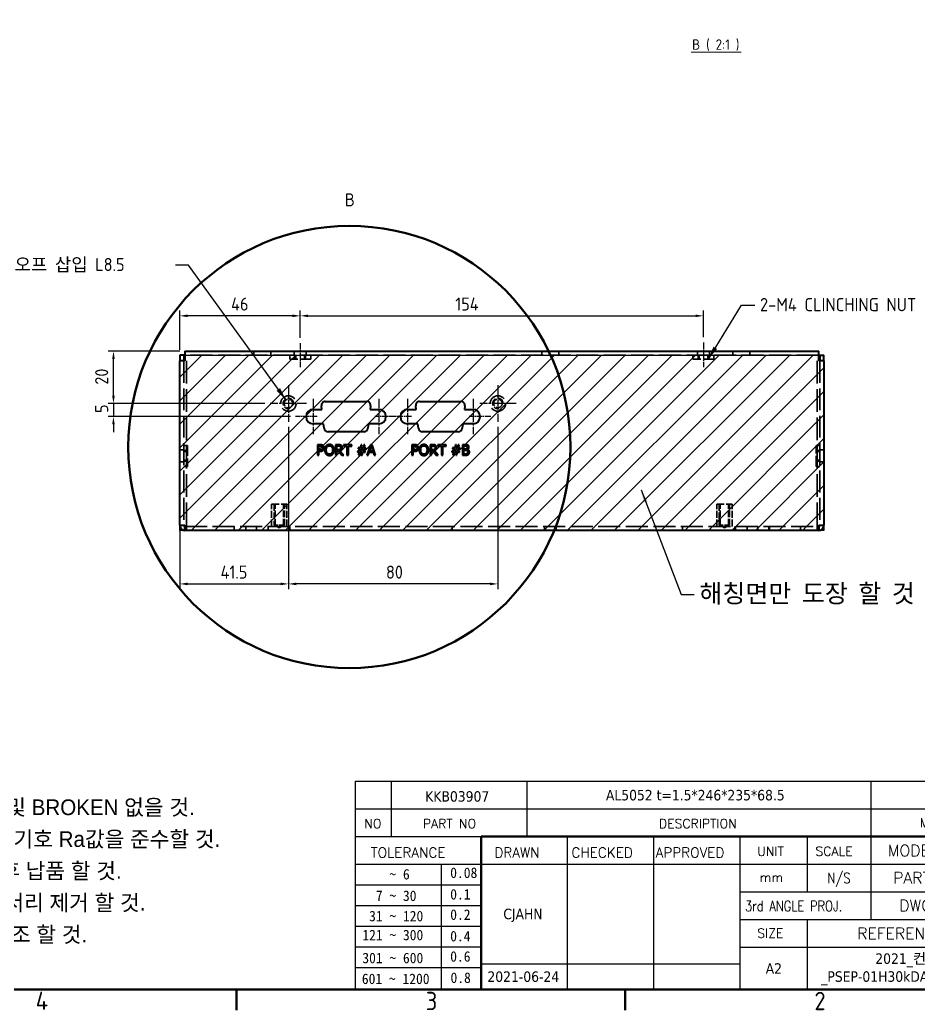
# Model space of a CAD drawing. Header units: millimetres. Extents: x 0 to 1188, y 0 to 840.
# Drawn here: x 659.8 to 1003.2, y 12.1 to 390.4 of the extents above; entities that cross this region are included whole.
import ezdxf
from ezdxf.enums import TextEntityAlignment as Align

# ---------------------------------------------------------------- set-up
doc = ezdxf.new("R2010")
doc.units = ezdxf.units.MM
doc.header["$LTSCALE"] = 2
doc.linetypes.add('CHAIN', pattern=[0.3543, 0.2362, -0.0295, 0.0591, -0.0295])
doc.linetypes.add('DASHED', pattern=[0.2067, 0.1654, -0.0413])
doc.layers.get('0').update_dxf_attribs({"color": 3, "lineweight": 25})
for name, color, linetype, lineweight in [('가려진 것(ISO)', 2, 'DASHED', 35), ('가시적인 것(ISO)', 3, 'Continuous', 40), ('가시적인 좁은 것(ISO)', 3, 'Continuous', 35), ('경계(ISO)', 7, 'Continuous', 50), ('기호(ISO)', 5, 'Continuous', 25), ('상세 경계(JIS)', 3, 'Continuous', 50), ('스케치 형상(ISO)', 3, 'Continuous', 25), ('제목(ISO)', 5, 'Continuous', 50), ('중심 표식(ISO)', 1, 'Continuous', 25), ('중심선(ISO)', 1, 'Continuous', 25), ('치수(ISO)', 2, 'Continuous', 25), ('해치(ISO)', 7, 'Continuous', 18)]:
    doc.layers.add(name, color=color, linetype=linetype, lineweight=lineweight)
doc.styles.add('HAN_291', font='')
doc.styles.add('ISO Proportiona M2B', font='isocp.shx')
doc.styles.add('ISO Proportional', font='arial.ttf')
doc.styles.add('RC_284', font='ROMANC.shx')
doc.styles.add('RC_287', font='ROMANC.shx')
doc.styles.add('RC_292', font='ROMANC.shx')
doc.styles.add('문자 텍스트_PSTEK_POSCO', font='isocp.shx')
doc.styles.add('치수 텍스트_PSTEK_POSCO', font='isocp.shx')
doc.styles.add('텍스트 스타일198', font='tahoma.ttf')
doc.styles.add('텍스트 스타일333', font='ROMANC.shx', dxfattribs={"width": 0.8})
doc.styles.add('텍스트 스타일538', font='isocp.shx')
doc.styles.get('HAN_291').set_extended_font_data('GulimChe')
doc.dimstyles.new('치수_PSTEK_POSCO', dxfattribs={"dimscale": 2, "dimtxt": 2.5, "dimasz": 1.5, "dimexe": 1, "dimexo": 1, "dimgap": 1, "dimtad": 1, "dimrnd": 1e-08, "dimdsep": 46, "dimtxsty": '치수 텍스트_PSTEK_POSCO', "dimcen": 0.09, "dimdle": 10, "dimclrd": 7, "dimclre": 7, "dimclrt": 2, "dimadec": 1, "dimazin": 2, "dimtfac": 1, "dimtmove": 0, "dimatfit": 3, "dimfxl": 0, "dimtolj": 1, "dimlwd": -1, "dimlwe": -1, "dimarcsym": 0})
doc.dimstyles.new('치수_PSTEK_POSCO$7', dxfattribs={"dimscale": 2, "dimtxt": 2.5, "dimasz": 2.5, "dimexe": 1, "dimexo": 1, "dimgap": 1, "dimtad": 1, "dimrnd": 1e-08, "dimdsep": 46, "dimtxsty": '치수 텍스트_PSTEK_POSCO', "dimcen": 0.09, "dimdle": 10, "dimclrd": 7, "dimclre": 7, "dimclrt": 2, "dimadec": 1, "dimazin": 2, "dimtfac": 1, "dimtmove": 0, "dimatfit": 3, "dimfxl": 0, "dimtolj": 1, "dimlwd": -1, "dimlwe": -1, "dimarcsym": 0})

# ---------------------------------------------------------------- blocks, each defined once
blk = doc.blocks.new('경계 Default Border')
at = {"layer": '경계(ISO)'}
for p, q in [((371.25, 10), (371.25, 6.1)), ((445.5, 10), (445.5, 6.1))]:
    blk.add_line(p, q, dxfattribs=at)
at = {"layer": '경계(ISO)', "flags": 128}
blk.add_lwpolyline([(10, 10), (10, 410), (584, 410), (584, 10), (10, 10)], dxfattribs=at)
at = {"layer": '경계(ISO)', "color": 2, "char_height": 3.5, "attachment_point": 7, "style": '문자 텍스트_PSTEK_POSCO'}
for s, insert in [('4', (332.93, 6.1)), ('3', (407.4, 6.07)), ('2', (481.61, 6.07))]:
    blk.add_mtext(s, dxfattribs=dict(at, insert=insert))
blk = doc.blocks.new('제목 블록 PSTEK')
at = {"color": 180}
for p, q in [((182.48, 11.79), (182.48, 51.57)), ((182.48, 51.57), (372.48, 51.57)), ((189.27, 51.57), (189.27, 41.01)), ((215.22, 41.01), (215.22, 51.57)), ((280.88, 51.57), (280.88, 41.01)), ((182.48, 46.29), (372.48, 46.29)), ((182.48, 41.01), (206.45, 41.01)), ((222.94, 11.79), (222.94, 41.01)), ((239.43, 11.79), (239.43, 41.01)), ((255.92, 11.79), (255.92, 41.01)), ((268.69, 41.01), (268.69, 30.45)), ((280.88, 41.01), (280.88, 25.17)), ((182.48, 35.73), (206.45, 35.73)), ((198.86, 12.03), (198.86, 35.73)), ((206.45, 35.73), (372.48, 35.73)), ((182.48, 31.78), (206.45, 31.78)), ((255.92, 30.45), (372.48, 30.45)), ((182.48, 27.83), (206.45, 27.83)), ((255.92, 25.17), (372.48, 25.17)), ((268.69, 25.17), (268.69, 11.79)), ((182.48, 23.88), (206.45, 23.88)), ((182.48, 19.93), (206.45, 19.93)), ((255.92, 19.89), (310.09, 19.89)), ((182.48, 15.98), (206.45, 15.98)), ((206.45, 16.74), (255.92, 16.74)), ((182.48, 11.79), (372.48, 11.79))]:
    blk.add_line(p, q, dxfattribs=at)
at = {"color": 7, "lineweight": 50}
for p, q in [((206.45, 11.79), (206.45, 41.01)), ((206.45, 41.01), (372.48, 41.01))]:
    blk.add_line(p, q, dxfattribs=at)
at = {"layer": '제목(ISO)', "lineweight": 18}
blk.add_line((182.48, 35.73), (182.48, 11.79), dxfattribs=at)
at = {"color": 2}
for s, height, style, p in [('NO', 1.742, 'RC_284', (184.14, 42.62)), ('PART NO', 1.742, 'RC_284', (195.34, 42.62)), ('DESCRIPTION', 1.7424, 'RC_284', (240.4, 42.62)), (' TOLERANCE', 1.9, 'RC_287', (184.09, 37.01)), ('DRAWN', 1.9, 'RC_287', (208.98, 37.01)), ('CHECKED', 1.9, 'RC_287', (223.69, 37.01)), ('APPROVED', 1.9, 'RC_287', (239.78, 37.01)), ('UNIT', 1.742, 'RC_284', (259.17, 37.34)), ('SCALE', 1.742, 'RC_284', (270.29, 37.34)), ('MODEL NAME', 2.178, 'RC_292', (284.1, 37.25)), ('    ~ 6', 2, 'HAN_291', (183.77, 32.82)), ('0.08', 2, 'HAN_291', (200.55, 33.1)), ('PART NAME', 2.178, 'RC_292', (285.14, 32.03)), ('mm', 1.742, 'RC_284', (259.65, 32.35)), ('  7 ~ 30', 2, 'HAN_291', (183.77, 28.71)), ('0.1', 2, 'HAN_291', (200.55, 28.99)), (' DWG NO.', 2.178, 'RC_292', (284.81, 26.75)), (' 31 ~ 120', 2, 'HAN_291', (183.77, 24.83)), ('0.2', 2, 'HAN_291', (200.55, 25.11)), ('121 ~ 300', 2, 'HAN_291', (183.77, 21.21)), ('0.4', 2, 'HAN_291', (200.55, 21)), ('SIZE', 1.742, 'RC_284', (259.17, 21.69)), ('REFERENCE', 2.178, 'RC_292', (278.27, 21.43)), ('0.6', 2, 'HAN_291', (200.55, 17.12)), ('301 ~ 600', 2, 'HAN_291', (183.77, 16.83)), ('601 ~ 1200', 2, 'HAN_291', (183.68, 12.85)), ('0.8', 2, 'HAN_291', (200.61, 13.06))]:
    blk.add_text(s, height=height, dxfattribs=dict(at, style=style)).set_placement(p)
at = {"color": 2, "style": 'RC_284'}
blk.add_text('MATERIAL', height=1.742, dxfattribs=at).set_placement((295.48, 43.65), align=Align.MIDDLE_CENTER)
at = {"color": 7, "style": '텍스트 스타일333', "width": 0.8}
blk.add_text('N/S', height=2, dxfattribs=at).set_placement((274.78, 33.09), align=Align.MIDDLE_CENTER)
at = {"color": 2, "style": '텍스트 스타일333', "width": 0.8}
blk.add_text('3rd ANGLE PROJ.', height=2, dxfattribs=at).set_placement((256.84, 26.76))
at = {"layer": '제목(ISO)', "color": 7, "style": '텍스트 스타일198'}
for tag, p in [('4._COLOR_001', (314.39, 49.66)), ('부품_번호_001', (195.78, 47.68)), ('설명_001', (230.28, 47.92)), ('재질_001', (290.6, 47.93)), ("3._Q'TY_001", (312.71, 47.92)), ('질량\\P3;_001', (350.3, 48.16)), ('4._COLOR_002', (318.41, 46.24)), ('1._MODEL_NAME_001', (326.23, 37.52)), ('제목_001', (335.91, 32.12)), ('부품_번호_001', (334.44, 26.81)), ('설계자_001', (210.68, 25.23)), ('프로젝트_001', (281.71, 16.71)), ('시트_크기_001', (260.79, 14.82)), ('작성_날짜_001', (207.65, 13.27)), ('프로젝트_002', (271.39, 13.28))]:
    blk.add_attdef(tag, p, '', height=2, dxfattribs=at)
for tag, p in [('점검자', (231.18, 26.23)), ('엔지니어링_승인자', (247.67, 26.23)), ('점검_날짜', (231.18, 14.27)), ('엔지니어링_승인_날짜', (247.67, 14.27))]:
    blk.add_attdef(tag, text='', height=2, dxfattribs=at).set_placement(p, align=Align.MIDDLE_CENTER)
blk = doc.blocks.new('*D42')
at = {"layer": 'Defpoints', "color": 0, "transparency": 16777216}
for p in [(720.86, 277.31), (766.86, 266.87), (720.86, 262.32)]:
    blk.add_point(p, dxfattribs=at)
at = {"layer": '치수(ISO)', "color": 7, "transparency": 16777216}
for p, q in [((720.86, 264.32), (720.86, 279.31)), ((763.86, 277.31), (723.86, 277.31)), ((766.86, 268.87), (766.86, 279.31))]:
    blk.add_line(p, q, dxfattribs=at)
for points in [[(723.86, 277.81), (723.86, 276.81), (720.86, 277.31)], [(763.86, 277.81), (763.86, 276.81), (766.86, 277.31)]]:
    blk.add_solid(points, dxfattribs=at)
at = {"layer": '치수(ISO)', "color": 2, "transparency": 16777216, "insert": (740.48, 281.81), "char_height": 5, "attachment_point": 4, "style": '치수 텍스트_PSTEK_POSCO'}
blk.add_mtext('\\A1;46', dxfattribs=at)
blk = doc.blocks.new('*D43')
at = {"layer": 'Defpoints', "color": 0, "transparency": 16777216}
for p in [(920.86, 277.31), (766.86, 266.87), (920.86, 267.13)]:
    blk.add_point(p, dxfattribs=at)
at = {"layer": '치수(ISO)', "color": 7, "transparency": 16777216}
for p, q in [((766.86, 268.87), (766.86, 279.31)), ((769.86, 277.31), (917.86, 277.31)), ((920.86, 269.13), (920.86, 279.31))]:
    blk.add_line(p, q, dxfattribs=at)
for points in [[(769.86, 277.81), (769.86, 276.81), (766.86, 277.31)], [(917.86, 277.81), (917.86, 276.81), (920.86, 277.31)]]:
    blk.add_solid(points, dxfattribs=at)
at = {"layer": '치수(ISO)', "color": 2, "transparency": 16777216, "insert": (826.11, 281.81), "char_height": 5, "attachment_point": 4, "style": '치수 텍스트_PSTEK_POSCO'}
blk.add_mtext('\\A1;154', dxfattribs=at)
blk = doc.blocks.new('주석-판금')
at = {"layer": '기호(ISO)', "color": 2, "insert": (-40.78, 16.76), "char_height": 3, "width": 116.6778, "attachment_point": 1, "line_spacing_factor": 1.214608, "style": 'ISO Proportional'}
blk.add_mtext('\\f굴림|b0|i0;\\H3.0000;1.  일반  모따기 C0.3\\P2.  가공후 CHIPING 및 BROKEN 없을 것.\\P3.  표면조도는 다듬질기호 Ra값을 준수할 것.\\P4.  CLEANING 처리후 납품 할 것.\\P5.  유해한 BURR, 모서리 제거 할 것.\\P6.  후처리:  표제란 참조 할 것.', dxfattribs=at)
blk = doc.blocks.new('*D48')
at = {"layer": 'Defpoints', "color": 0, "transparency": 16777216}
for p in [(762.36, 236.87), (842.36, 236.87), (762.36, 174.93)]:
    blk.add_point(p, dxfattribs=at)
at = {"layer": '치수(ISO)', "color": 7, "transparency": 16777216}
for p, q in [((762.36, 234.87), (762.36, 172.93)), ((842.36, 234.87), (842.36, 172.93)), ((839.36, 174.93), (765.36, 174.93))]:
    blk.add_line(p, q, dxfattribs=at)
for points in [[(765.36, 175.43), (765.36, 174.43), (762.36, 174.93)], [(839.36, 175.43), (839.36, 174.43), (842.36, 174.93)]]:
    blk.add_solid(points, dxfattribs=at)
at = {"layer": '치수(ISO)', "color": 2, "transparency": 16777216, "insert": (799.61, 179.43), "char_height": 5, "attachment_point": 4, "style": '치수 텍스트_PSTEK_POSCO'}
blk.add_mtext('\\A1;80', dxfattribs=at)
blk = doc.blocks.new('*D49')
at = {"layer": 'Defpoints', "color": 0, "transparency": 16777216}
for p in [(762.36, 236.87), (720.86, 197.32), (762.36, 174.93)]:
    blk.add_point(p, dxfattribs=at)
at = {"layer": '치수(ISO)', "color": 7, "transparency": 16777216}
for p, q in [((762.36, 234.87), (762.36, 172.93)), ((720.86, 195.32), (720.86, 172.93)), ((723.86, 174.93), (759.36, 174.93))]:
    blk.add_line(p, q, dxfattribs=at)
for points in [[(723.86, 175.43), (723.86, 174.43), (720.86, 174.93)], [(759.36, 175.43), (759.36, 174.43), (762.36, 174.93)]]:
    blk.add_solid(points, dxfattribs=at)
at = {"layer": '치수(ISO)', "color": 2, "transparency": 16777216, "insert": (736.46, 179.43), "char_height": 5, "attachment_point": 4, "style": '치수 텍스트_PSTEK_POSCO'}
blk.add_mtext('\\A1;41.5', dxfattribs=at)
blk = doc.blocks.new('*D50')
at = {"layer": 'Defpoints', "color": 0, "transparency": 16777216}
for p in [(695.54, 263.82), (722.86, 263.82), (755.41, 243.82)]:
    blk.add_point(p, dxfattribs=at)
at = {"layer": '치수(ISO)', "color": 7, "transparency": 16777216}
for p, q in [((720.86, 263.82), (693.54, 263.82)), ((695.54, 246.82), (695.54, 260.82)), ((753.41, 243.82), (693.54, 243.82))]:
    blk.add_line(p, q, dxfattribs=at)
for points in [[(695.04, 260.82), (696.04, 260.82), (695.54, 263.82)], [(695.04, 246.82), (696.04, 246.82), (695.54, 243.82)]]:
    blk.add_solid(points, dxfattribs=at)
at = {"layer": '치수(ISO)', "color": 2, "transparency": 16777216, "insert": (691.04, 251.01), "char_height": 5, "attachment_point": 4, "rotation": 90, "style": '치수 텍스트_PSTEK_POSCO'}
blk.add_mtext('\\A1;20', dxfattribs=at)
blk = doc.blocks.new('2dDetail1')
at = {"layer": '상세 경계(JIS)'}
blk.add_circle((392.81, 113.61), 42.22, dxfattribs=at)
at = {"layer": '상세 경계(JIS)', "insert": (391.96, 159.56), "char_height": 2.5, "attachment_point": 7, "style": 'ISO Proportiona M2B'}
blk.add_mtext('B', dxfattribs=at)
blk = doc.blocks.new('*D81')
at = {"layer": 'Defpoints', "color": 0, "transparency": 16777216}
for p in [(755.41, 243.82), (695.54, 238.82), (765.11, 238.82)]:
    blk.add_point(p, dxfattribs=at)
at = {"layer": '치수(ISO)', "color": 7, "transparency": 16777216}
for p, q in [((695.54, 246.82), (695.54, 249.82)), ((753.41, 243.82), (693.54, 243.82)), ((695.54, 243.82), (695.54, 238.82)), ((763.11, 238.82), (693.54, 238.82)), ((695.54, 235.82), (695.54, 232.82))]:
    blk.add_line(p, q, dxfattribs=at)
for points in [[(695.04, 246.82), (696.04, 246.82), (695.54, 243.82)], [(695.04, 235.82), (696.04, 235.82), (695.54, 238.82)]]:
    blk.add_solid(points, dxfattribs=at)
at = {"layer": '치수(ISO)', "color": 2, "transparency": 16777216, "insert": (691.04, 240.22), "char_height": 5, "attachment_point": 4, "rotation": 90, "style": '치수 텍스트_PSTEK_POSCO'}
blk.add_mtext('\\A1;5', dxfattribs=at)

msp = doc.modelspace()

# ---------------------------------------------------------------- hatches: boundary and pattern name
at = {"layer": '해치(ISO)'}
h = msp.add_hatch(dxfattribs=at)
h.set_pattern_fill('ANSI31', color=1, scale=50.8, style=0)
h.set_pattern_definition([(45, (0, 0), (-4.49013, 4.49013), [])])
h.paths.add_polyline_path([(966.859, 262.322), (966.859, 195.322), (720.859, 195.322), (720.859, 262.322)])

# ---------------------------------------------------------------- linework, layer by layer
at = {"layer": '가려진 것(ISO)', "ltscale": 25.451715}
for p, q in [((964.859, 262.322), (722.859, 262.322)), ((722.859, 196.822), (964.859, 196.822))]:
    msp.add_line(p, q, dxfattribs=at)
at = {"layer": '가려진 것(ISO)', "ltscale": 26.20545}
for p, q in [((723.419, 197.322), (723.419, 262.322)), ((964.298, 197.322), (964.298, 262.322))]:
    msp.add_line(p, q, dxfattribs=at)
at = {"layer": '가려진 것(ISO)', "ltscale": 1.428422}
for p, q in [((749.109, 263.822), (749.109, 262.322)), ((755.609, 263.822), (755.609, 262.322)), ((762.859, 262.322), (762.859, 260.822)), ((764.609, 262.322), (764.609, 263.822)), ((764.859, 262.322), (764.859, 260.822)), ((765.238, 262.322), (765.238, 260.822)), ((768.48, 262.322), (768.48, 260.822)), ((768.859, 260.822), (768.859, 262.322)), ((769.109, 262.322), (769.109, 263.822)), ((770.859, 262.322), (770.859, 260.822)), ((859.109, 263.822), (859.109, 262.322)), ((865.609, 263.822), (865.609, 262.322)), ((916.859, 262.322), (916.859, 260.822)), ((918.609, 262.322), (918.609, 263.822)), ((918.859, 262.322), (918.859, 260.822)), ((919.238, 260.822), (919.238, 262.322)), ((922.48, 260.822), (922.48, 262.322)), ((922.859, 260.822), (922.859, 262.322)), ((923.109, 262.322), (923.109, 263.822)), ((924.859, 262.322), (924.859, 260.822)), ((932.109, 263.822), (932.109, 262.322)), ((938.609, 263.822), (938.609, 262.322)), ((722.359, 227.822), (723.859, 227.822)), ((965.359, 227.822), (963.859, 227.822)), ((722.359, 226.072), (720.859, 226.072)), ((723.859, 225.822), (722.359, 225.822)), ((722.359, 225.443), (723.859, 225.443)), ((965.359, 225.822), (963.859, 225.822)), ((963.859, 225.443), (965.359, 225.443)), ((966.859, 226.072), (965.359, 226.072)), ((722.359, 221.572), (720.859, 221.572)), ((722.359, 222.201), (723.859, 222.201)), ((722.359, 221.822), (723.859, 221.822)), ((722.359, 219.822), (723.859, 219.822)), ((963.859, 222.201), (965.359, 222.201)), ((963.859, 221.822), (965.359, 221.822)), ((965.359, 219.822), (963.859, 219.822)), ((966.859, 221.572), (965.359, 221.572)), ((723.419, 196.822), (723.419, 195.322)), ((741.609, 195.322), (741.609, 196.822)), ((746.109, 195.322), (746.109, 196.822)), ((750.109, 195.322), (750.109, 196.822)), ((754.609, 195.322), (754.609, 196.822)), ((762.859, 196.822), (762.859, 195.322)), ((824.859, 196.822), (824.859, 195.322)), ((860.109, 195.322), (860.109, 196.822)), ((864.609, 195.322), (864.609, 196.822)), ((912.859, 196.822), (912.859, 195.322)), ((932.859, 196.822), (932.859, 195.322)), ((933.109, 195.322), (933.109, 196.822)), ((937.609, 195.322), (937.609, 196.822)), ((941.609, 195.322), (941.609, 196.822)), ((945.859, 196.822), (945.859, 195.322)), ((946.109, 195.322), (946.109, 196.822)), ((957.859, 196.822), (957.859, 195.322)), ((964.298, 195.322), (964.298, 196.822))]:
    msp.add_line(p, q, dxfattribs=at)
at = {"layer": '가려진 것(ISO)', "ltscale": 25.29834}
for p, q in [((722.359, 260.072), (722.359, 197.322)), ((965.359, 260.072), (965.359, 197.322))]:
    msp.add_line(p, q, dxfattribs=at)
at = {"layer": '가려진 것(ISO)', "ltscale": 11.967462}
for p, q in [((770.859, 260.822), (762.859, 260.822)), ((924.859, 260.822), (916.859, 260.822)), ((723.859, 227.822), (723.859, 219.822)), ((963.859, 219.822), (963.859, 227.822))]:
    msp.add_line(p, q, dxfattribs=at)
at = {"layer": '가려진 것(ISO)', "ltscale": 8.825976}
for p, q in [((755.909, 205.322), (761.809, 205.322)), ((925.909, 205.322), (931.809, 205.322))]:
    msp.add_line(p, q, dxfattribs=at)
at = {"layer": '가려진 것(ISO)', "ltscale": 8.09486}
for p, q in [((755.909, 196.822), (755.909, 205.322)), ((761.809, 196.822), (761.809, 205.322)), ((925.909, 196.822), (925.909, 205.322)), ((931.809, 196.822), (931.809, 205.322))]:
    msp.add_line(p, q, dxfattribs=at)
at = {"layer": '가려진 것(ISO)', "ltscale": 7.618686}
for p, q in [((756.859, 205.322), (756.859, 197.322)), ((757.238, 197.322), (757.238, 205.322)), ((760.48, 197.322), (760.48, 205.322)), ((760.859, 197.322), (760.859, 205.322)), ((926.859, 205.322), (926.859, 197.322)), ((927.238, 197.322), (927.238, 205.322)), ((930.48, 197.322), (930.48, 205.322)), ((930.859, 197.322), (930.859, 205.322))]:
    msp.add_line(p, q, dxfattribs=at)
at = {"layer": '가려진 것(ISO)', "ltscale": 0.747873}
for p, q in [((723.419, 196.822), (723.419, 197.322)), ((964.298, 196.822), (964.298, 197.322))]:
    msp.add_line(p, q, dxfattribs=at)
at = {"layer": '가려진 것(ISO)', "ltscale": 5.983681}
for p, q in [((760.859, 197.322), (756.859, 197.322)), ((930.859, 197.322), (926.859, 197.322))]:
    msp.add_line(p, q, dxfattribs=at)
at = {"layer": '가려진 것(ISO)', "ltscale": 1.800898}
for p, q in [((758.859, 196.348), (757.238, 197.322)), ((758.859, 196.348), (760.48, 197.322)), ((928.859, 196.348), (927.238, 197.322)), ((928.859, 196.348), (930.48, 197.322))]:
    msp.add_line(p, q, dxfattribs=at)
at = {"layer": '가려진 것(ISO)', "ltscale": 22.418236}
for centre in [(762.359, 243.822), (842.359, 243.822)]:
    msp.add_circle(centre, 2.95, dxfattribs=at)
at = {"layer": '가려진 것(ISO)', "ltscale": 9.699609}
for centre in [(762.359, 243.822), (842.359, 243.822)]:
    msp.add_circle(centre, 1.621, dxfattribs=at)
at = {"layer": '가려진 것(ISO)', "ltscale": 8.975572}
for centre in [(762.359, 243.822), (842.359, 243.822)]:
    msp.add_arc(centre, 2, 10, 280, dxfattribs=at)
at = {"layer": '가시적인 것(ISO)'}
for p, q in [((722.359, 262.322), (720.859, 262.322)), ((720.859, 262.322), (720.859, 260.072)), ((722.359, 262.322), (722.359, 260.072)), ((722.859, 263.822), (964.859, 263.822)), ((722.859, 263.822), (722.859, 260.822)), ((964.859, 260.822), (964.859, 263.822)), ((965.359, 262.322), (965.359, 260.072)), ((965.359, 262.322), (966.859, 262.322)), ((966.859, 260.072), (966.859, 262.322)), ((722.859, 260.072), (720.859, 260.072)), ((720.859, 197.322), (720.859, 260.072)), ((722.859, 260.822), (722.859, 260.072)), ((964.859, 260.072), (964.859, 260.822)), ((966.859, 260.072), (964.859, 260.072)), ((966.859, 260.072), (966.859, 197.322)), ((775.124, 241.572), (774.963, 242.89)), ((776.452, 244.572), (792.265, 244.572)), ((793.754, 242.89), (793.593, 241.572)), ((811.124, 241.572), (810.963, 242.89)), ((812.452, 244.572), (828.265, 244.572)), ((829.754, 242.89), (829.593, 241.572)), ((771.859, 241.572), (775.124, 241.572)), ((793.593, 241.572), (796.859, 241.572)), ((807.859, 241.572), (811.124, 241.572)), ((829.593, 241.572), (832.859, 241.572)), ((775.793, 236.072), (771.859, 236.072)), ((775.998, 234.39), (775.793, 236.072)), ((792.924, 236.072), (792.719, 234.39)), ((796.859, 236.072), (792.924, 236.072)), ((811.793, 236.072), (807.859, 236.072)), ((811.998, 234.39), (811.793, 236.072)), ((828.924, 236.072), (828.719, 234.39)), ((832.859, 236.072), (828.924, 236.072)), ((791.23, 233.072), (777.487, 233.072)), ((827.23, 233.072), (813.487, 233.072)), ((773.451, 228.072), (773.451, 224.072)), ((774.456, 228.072), (773.451, 228.072)), ((773.983, 226.017), (773.983, 227.611)), ((773.983, 227.611), (774.423, 227.611)), ((780.378, 228.072), (780.378, 224.072)), ((781.409, 228.072), (780.378, 228.072)), ((780.91, 226.107), (780.91, 227.611)), ((780.91, 227.611), (781.438, 227.611)), ((783.383, 228.072), (783.383, 227.598)), ((786.598, 228.072), (783.383, 228.072)), ((783.383, 227.598), (784.725, 227.598)), ((784.725, 227.598), (784.725, 224.072)), ((785.256, 227.598), (786.598, 227.598)), ((785.256, 224.072), (785.256, 227.598)), ((786.598, 227.598), (786.598, 228.072)), ((790.102, 228.072), (789.82, 226.937)), ((790.449, 228.072), (790.102, 228.072)), ((790.167, 226.937), (790.449, 228.072)), ((791.182, 228.072), (790.9, 226.937)), ((791.529, 228.072), (791.182, 228.072)), ((791.247, 226.937), (791.529, 228.072)), ((793.642, 228.072), (792.294, 224.072)), ((793.341, 225.644), (793.957, 227.527)), ((794.297, 228.072), (793.642, 228.072)), ((793.957, 227.527), (794.576, 225.644)), ((795.645, 224.072), (794.297, 228.072)), ((809.506, 228.072), (809.506, 224.072)), ((810.511, 228.072), (809.506, 228.072)), ((810.038, 226.017), (810.038, 227.611)), ((810.038, 227.611), (810.479, 227.611)), ((816.433, 228.072), (816.433, 224.072)), ((817.464, 228.072), (816.433, 228.072)), ((816.965, 226.107), (816.965, 227.611)), ((816.965, 227.611), (817.493, 227.611)), ((819.438, 228.072), (819.438, 227.598)), ((822.654, 228.072), (819.438, 228.072)), ((819.438, 227.598), (820.78, 227.598)), ((820.78, 227.598), (820.78, 224.072)), ((821.312, 227.598), (822.654, 227.598)), ((821.312, 224.072), (821.312, 227.598)), ((822.654, 227.598), (822.654, 228.072)), ((826.158, 228.072), (825.876, 226.937)), ((826.504, 228.072), (826.158, 228.072)), ((826.222, 226.937), (826.504, 228.072)), ((827.237, 228.072), (826.955, 226.937)), ((827.584, 228.072), (827.237, 228.072)), ((827.302, 226.937), (827.584, 228.072)), ((828.78, 228.072), (828.78, 224.072)), ((829.84, 228.072), (828.78, 228.072)), ((829.312, 226.448), (829.312, 227.618)), ((829.312, 227.618), (829.82, 227.618)), ((773.451, 224.072), (773.983, 224.072)), ((774.346, 226.017), (773.983, 226.017)), ((773.983, 225.563), (774.433, 225.563)), ((773.983, 224.072), (773.983, 225.563)), ((780.378, 224.072), (780.91, 224.072)), ((781.376, 226.107), (780.91, 226.107)), ((780.91, 225.663), (781.519, 225.663)), ((780.91, 224.072), (780.91, 225.663)), ((781.519, 225.663), (782.783, 224.072)), ((783.474, 224.072), (782.051, 225.812)), ((782.783, 224.072), (783.474, 224.072)), ((784.725, 224.072), (785.256, 224.072)), ((788.696, 225.566), (788.696, 225.203)), ((789.483, 225.566), (788.696, 225.566)), ((788.696, 225.203), (789.389, 225.203)), ((789.01, 226.937), (789.01, 226.574)), ((789.82, 226.937), (789.01, 226.937)), ((789.01, 226.574), (789.726, 226.574)), ((789.389, 225.203), (789.107, 224.072)), ((789.107, 224.072), (789.454, 224.072)), ((789.454, 224.072), (789.736, 225.203)), ((789.726, 226.574), (789.483, 225.566)), ((789.736, 225.203), (790.469, 225.203)), ((789.824, 225.559), (790.073, 226.581)), ((790.566, 225.559), (789.824, 225.559)), ((790.073, 226.581), (790.816, 226.581)), ((790.9, 226.937), (790.167, 226.937)), ((790.469, 225.203), (790.187, 224.072)), ((790.187, 224.072), (790.534, 224.072)), ((790.534, 224.072), (790.816, 225.203)), ((790.816, 226.581), (790.566, 225.559)), ((790.816, 225.203), (791.626, 225.203)), ((790.91, 225.566), (791.153, 226.574)), ((791.626, 225.566), (790.91, 225.566)), ((791.153, 226.574), (791.94, 226.574)), ((791.94, 226.937), (791.247, 226.937)), ((791.626, 225.203), (791.626, 225.566)), ((791.94, 226.574), (791.94, 226.937)), ((792.294, 224.072), (792.832, 224.072)), ((792.832, 224.072), (793.195, 225.19)), ((793.195, 225.19), (794.722, 225.19)), ((794.576, 225.644), (793.341, 225.644)), ((794.722, 225.19), (795.085, 224.072)), ((795.085, 224.072), (795.645, 224.072)), ((809.506, 224.072), (810.038, 224.072)), ((810.401, 226.017), (810.038, 226.017)), ((810.038, 225.563), (810.488, 225.563)), ((810.038, 224.072), (810.038, 225.563)), ((816.433, 224.072), (816.965, 224.072)), ((817.432, 226.107), (816.965, 226.107)), ((816.965, 225.663), (817.574, 225.663)), ((816.965, 224.072), (816.965, 225.663)), ((817.574, 225.663), (818.838, 224.072)), ((819.529, 224.072), (818.106, 225.812)), ((818.838, 224.072), (819.529, 224.072)), ((820.78, 224.072), (821.312, 224.072)), ((824.751, 225.566), (824.751, 225.203)), ((825.538, 225.566), (824.751, 225.566)), ((824.751, 225.203), (825.444, 225.203)), ((825.065, 226.937), (825.065, 226.574)), ((825.876, 226.937), (825.065, 226.937)), ((825.065, 226.574), (825.782, 226.574)), ((825.444, 225.203), (825.162, 224.072)), ((825.162, 224.072), (825.509, 224.072)), ((825.509, 224.072), (825.791, 225.203)), ((825.782, 226.574), (825.538, 225.566)), ((825.791, 225.203), (826.524, 225.203)), ((825.879, 225.559), (826.128, 226.581)), ((826.621, 225.559), (825.879, 225.559)), ((826.128, 226.581), (826.871, 226.581)), ((826.955, 226.937), (826.222, 226.937)), ((826.524, 225.203), (826.242, 224.072)), ((826.242, 224.072), (826.589, 224.072)), ((826.589, 224.072), (826.871, 225.203)), ((826.871, 226.581), (826.621, 225.559)), ((826.871, 225.203), (827.681, 225.203)), ((826.965, 225.566), (827.208, 226.574)), ((827.681, 225.566), (826.965, 225.566)), ((827.208, 226.574), (827.996, 226.574)), ((827.996, 226.937), (827.302, 226.937)), ((827.681, 225.203), (827.681, 225.566)), ((827.996, 226.574), (827.996, 226.937)), ((828.78, 224.072), (829.927, 224.072)), ((829.914, 226.448), (829.312, 226.448)), ((829.312, 224.525), (829.312, 226.004)), ((829.312, 226.004), (829.914, 226.004)), ((829.743, 224.525), (829.312, 224.525)), ((830.744, 226.295), (830.744, 226.315)), ((720.859, 197.322), (722.859, 197.322)), ((722.859, 195.322), (722.859, 197.322)), ((964.859, 197.322), (966.859, 197.322)), ((964.859, 197.322), (964.859, 195.322)), ((964.859, 195.322), (722.859, 195.322))]:
    msp.add_line(p, q, dxfattribs=at)
for centre, radius, start, end in [((776.452, 243.072), 1.5, 90, 186.94098), ((792.265, 243.072), 1.5, 353.05902, 90), ((812.452, 243.072), 1.5, 90, 186.94098), ((828.265, 243.072), 1.5, 353.05902, 90), ((771.859, 238.822), 2.75, 90, 270), ((796.859, 238.822), 2.75, 270, 90), ((807.859, 238.822), 2.75, 90, 270), ((832.859, 238.822), 2.75, 270, 90), ((777.487, 234.572), 1.5, 186.94098, 270), ((791.23, 234.572), 1.5, 270, 353.05902), ((813.487, 234.572), 1.5, 186.94098, 270), ((827.23, 234.572), 1.5, 270, 353.05902), ((722.859, 197.322), 2, 180, 270), ((722.859, 197.322), 0.5, 180, 270), ((964.859, 197.322), 2, 270, 0), ((964.859, 197.322), 0.5, 270, 0)]:
    msp.add_arc(centre, radius, start, end, dxfattribs=at)
for points in [[(774.423, 227.611), (774.673, 227.611), (775.01, 227.543), (775.137, 227.459)], [(775.503, 227.822), (775.312, 227.955), (774.812, 228.072), (774.456, 228.072)], [(775.137, 227.459), (775.282, 227.362), (775.425, 227.057), (775.425, 226.85)], [(775.979, 226.866), (775.979, 227.2), (775.726, 227.67), (775.503, 227.822)], [(776.738, 227.615), (776.508, 227.339), (776.258, 226.574), (776.258, 226.072)], [(778.025, 228.156), (777.623, 228.156), (776.971, 227.88), (776.738, 227.615)], [(776.812, 226.072), (776.812, 226.461), (776.981, 227.076), (777.14, 227.281)], [(777.14, 227.281), (777.305, 227.495), (777.739, 227.696), (778.028, 227.696)], [(779.315, 227.615), (779.088, 227.871), (778.433, 228.156), (778.025, 228.156)], [(778.028, 227.696), (778.307, 227.696), (778.754, 227.488), (778.913, 227.281)], [(778.913, 227.281), (779.068, 227.08), (779.24, 226.467), (779.24, 226.072)], [(779.795, 226.072), (779.795, 226.571), (779.542, 227.349), (779.315, 227.615)], [(782.427, 227.861), (782.216, 227.997), (781.752, 228.072), (781.409, 228.072)], [(781.438, 227.611), (781.658, 227.611), (781.96, 227.55), (782.073, 227.475)], [(782.051, 225.812), (782.433, 225.955), (782.88, 226.548), (782.88, 226.986)], [(782.073, 227.475), (782.203, 227.388), (782.326, 227.119), (782.326, 226.944)], [(782.326, 226.944), (782.326, 226.736), (782.216, 226.425), (782.099, 226.315)], [(782.88, 226.986), (782.88, 227.3), (782.637, 227.725), (782.427, 227.861)], [(810.479, 227.611), (810.728, 227.611), (811.065, 227.543), (811.192, 227.459)], [(811.558, 227.822), (811.367, 227.955), (810.867, 228.072), (810.511, 228.072)], [(811.192, 227.459), (811.338, 227.362), (811.48, 227.057), (811.48, 226.85)], [(812.034, 226.866), (812.034, 227.2), (811.782, 227.67), (811.558, 227.822)], [(812.793, 227.615), (812.563, 227.339), (812.313, 226.574), (812.313, 226.072)], [(814.08, 228.156), (813.678, 228.156), (813.026, 227.88), (812.793, 227.615)], [(812.867, 226.072), (812.867, 226.461), (813.036, 227.076), (813.195, 227.281)], [(813.195, 227.281), (813.36, 227.495), (813.795, 227.696), (814.083, 227.696)], [(815.37, 227.615), (815.143, 227.871), (814.488, 228.156), (814.08, 228.156)], [(814.083, 227.696), (814.362, 227.696), (814.809, 227.488), (814.968, 227.281)], [(814.968, 227.281), (815.124, 227.08), (815.295, 226.467), (815.295, 226.072)], [(815.85, 226.072), (815.85, 226.571), (815.597, 227.349), (815.37, 227.615)], [(818.482, 227.861), (818.271, 227.997), (817.808, 228.072), (817.464, 228.072)], [(817.493, 227.611), (817.714, 227.611), (818.015, 227.55), (818.128, 227.475)], [(818.106, 225.812), (818.488, 225.955), (818.936, 226.548), (818.936, 226.986)], [(818.128, 227.475), (818.258, 227.388), (818.381, 227.119), (818.381, 226.944)], [(818.381, 226.944), (818.381, 226.736), (818.271, 226.425), (818.154, 226.315)], [(818.936, 226.986), (818.936, 227.3), (818.692, 227.725), (818.482, 227.861)], [(829.82, 227.618), (830.102, 227.618), (830.417, 227.585), (830.547, 227.514)], [(830.89, 227.91), (830.696, 228.017), (830.268, 228.072), (829.84, 228.072)], [(830.751, 227.096), (830.751, 226.908), (830.65, 226.658), (830.527, 226.581)], [(830.547, 227.514), (830.654, 227.453), (830.751, 227.239), (830.751, 227.096)], [(830.744, 226.315), (831.007, 226.441), (831.305, 226.888), (831.305, 227.171)], [(831.305, 227.171), (831.305, 227.423), (831.107, 227.796), (830.89, 227.91)], [(775.198, 226.256), (775.068, 226.12), (774.67, 226.017), (774.346, 226.017)], [(774.433, 225.563), (774.861, 225.563), (775.422, 225.773), (775.629, 225.978)], [(775.425, 226.85), (775.425, 226.658), (775.318, 226.376), (775.198, 226.256)], [(775.629, 225.978), (775.795, 226.14), (775.979, 226.606), (775.979, 226.866)], [(776.258, 226.072), (776.258, 225.579), (776.504, 224.798), (776.735, 224.532)], [(776.735, 224.532), (776.971, 224.263), (777.62, 223.987), (778.025, 223.987)], [(778.028, 224.448), (777.474, 224.448), (776.812, 225.284), (776.812, 226.072)], [(778.025, 223.987), (778.417, 223.987), (779.068, 224.253), (779.315, 224.532)], [(779.24, 226.072), (779.24, 225.284), (778.582, 224.448), (778.028, 224.448)], [(779.315, 224.532), (779.548, 224.798), (779.795, 225.585), (779.795, 226.072)], [(782.099, 226.315), (781.973, 226.188), (781.607, 226.107), (781.376, 226.107)], [(811.253, 226.256), (811.124, 226.12), (810.725, 226.017), (810.401, 226.017)], [(810.488, 225.563), (810.916, 225.563), (811.477, 225.773), (811.684, 225.978)], [(811.48, 226.85), (811.48, 226.658), (811.373, 226.376), (811.253, 226.256)], [(811.684, 225.978), (811.85, 226.14), (812.034, 226.606), (812.034, 226.866)], [(812.313, 226.072), (812.313, 225.579), (812.56, 224.798), (812.79, 224.532)], [(812.79, 224.532), (813.026, 224.263), (813.675, 223.987), (814.08, 223.987)], [(814.083, 224.448), (813.529, 224.448), (812.867, 225.284), (812.867, 226.072)], [(814.08, 223.987), (814.472, 223.987), (815.124, 224.253), (815.37, 224.532)], [(815.295, 226.072), (815.295, 225.284), (814.637, 224.448), (814.083, 224.448)], [(815.37, 224.532), (815.603, 224.798), (815.85, 225.585), (815.85, 226.072)], [(818.154, 226.315), (818.028, 226.188), (817.662, 226.107), (817.432, 226.107)], [(830.65, 224.694), (830.495, 224.59), (830.093, 224.525), (829.743, 224.525)], [(830.527, 226.581), (830.401, 226.5), (830.164, 226.448), (829.914, 226.448)], [(829.914, 226.004), (830.19, 226.004), (830.488, 225.965), (830.615, 225.9)], [(829.927, 224.072), (830.336, 224.072), (830.851, 224.221), (831.078, 224.396)], [(830.615, 225.9), (830.809, 225.796), (830.939, 225.504), (830.939, 225.277)], [(830.939, 225.277), (830.939, 225.067), (830.799, 224.801), (830.65, 224.694)], [(831.493, 225.3), (831.493, 225.683), (831.101, 226.198), (830.744, 226.295)], [(831.078, 224.396), (831.266, 224.545), (831.493, 225.002), (831.493, 225.3)]]:
    msp.add_open_spline(points, degree=2, dxfattribs=at)
at = {"layer": '가시적인 좁은 것(ISO)'}
msp.add_arc((768.859, 236.822), 2, 80, 82.81795, dxfattribs=at)
at = {"layer": '기호(ISO)', "color": 100, "lineweight": 18, "true_color": 0x00ff40}
msp.add_line((916.124, 378.059), (935.237, 378.059), dxfattribs=at)
at = {"layer": '스케치 형상(ISO)'}
for p, q in [((720.859, 262.322), (966.859, 262.322)), ((720.859, 195.322), (720.859, 262.322)), ((966.859, 262.322), (966.859, 195.322)), ((966.859, 195.322), (720.859, 195.322))]:
    msp.add_line(p, q, dxfattribs=at)
at = {"layer": '중심 표식(ISO)', "linetype": 'CHAIN', "ltscale": 7.722792}
for p, q in [((762.359, 250.772), (762.359, 236.872)), ((842.359, 250.772), (842.359, 236.872)), ((769.309, 243.822), (755.409, 243.822)), ((849.309, 243.822), (835.409, 243.822))]:
    msp.add_line(p, q, dxfattribs=at)
at = {"layer": '중심 표식(ISO)', "linetype": 'CHAIN', "ltscale": 7.50055}
for p, q in [((771.859, 245.572), (771.859, 232.072)), ((796.859, 245.572), (796.859, 232.072)), ((807.859, 245.572), (807.859, 232.072)), ((832.859, 245.572), (832.859, 232.072))]:
    msp.add_line(p, q, dxfattribs=at)
at = {"layer": '중심 표식(ISO)', "linetype": 'CHAIN', "ltscale": 4.583631}
for p, q in [((773.359, 238.822), (765.109, 238.822)), ((803.609, 238.822), (795.359, 238.822)), ((809.359, 238.822), (801.109, 238.822)), ((839.609, 238.822), (831.359, 238.822))]:
    msp.add_line(p, q, dxfattribs=at)
at = {"layer": '중심선(ISO)', "linetype": 'CHAIN', "ltscale": 5.120338}
msp.add_line((766.859, 266.871), (766.859, 257.656), dxfattribs=at)
at = {"layer": '중심선(ISO)', "linetype": 'CHAIN', "ltscale": 5.262011}
msp.add_line((920.859, 267.126), (920.859, 257.656), dxfattribs=at)

# ---------------------------------------------------------------- block references
at = {"xscale": 2, "yscale": 2, "zscale": 2}
for name, p in [('경계 Default Border', (0, 0)), ('주석-판금', (665.6, 71.262))]:
    msp.add_blockref(name, p, dxfattribs=at)
ref = msp.add_blockref('제목 블록 PSTEK', (423.048, -3.582), dxfattribs=dict(xscale=2, yscale=2, zscale=2))
ref.add_attrib('설계자_001', 'CJAHN', (844.413, 46.884), dxfattribs={"layer": '제목(ISO)', "color": 7, "height": 4, "style": '텍스트 스타일198'})
ref.add_attrib('프로젝트_001', '2021_컨버터', (986.477, 29.831), dxfattribs={"layer": '제목(ISO)', "color": 7, "height": 4, "style": '텍스트 스타일198'})
ref.add_attrib('시트_크기_001', 'A2', (944.628, 26.053), dxfattribs={"layer": '제목(ISO)', "color": 7, "height": 4, "style": '텍스트 스타일198'})
ref.add_attrib('작성_날짜_001', '2021-06-24', (838.35, 22.95), dxfattribs={"layer": '제목(ISO)', "color": 7, "height": 4, "style": '텍스트 스타일198'})
ref.add_attrib('설명_001', 'AL5052 t=1.5*246*235*68.5', (883.615, 92.263), dxfattribs={"layer": '제목(ISO)', "color": 7, "height": 4, "style": '텍스트 스타일198'})
ref.add_attrib('부품_번호_001', 'KKB03907', (814.617, 91.778), dxfattribs={"layer": '제목(ISO)', "color": 7, "height": 4, "style": '텍스트 스타일198'})
ref.add_attrib('프로젝트_002', '_PSEP-01H30kDA_1500W 5대', (965.828, 22.983), dxfattribs={"layer": '제목(ISO)', "color": 7, "height": 4, "style": '텍스트 스타일198'})
at = {"layer": '상세 경계(JIS)', "xscale": 2, "yscale": 2, "zscale": 2}
msp.add_blockref('2dDetail1', (0, 0), dxfattribs=at)

# ---------------------------------------------------------------- texts
at = {"layer": '기호(ISO)', "color": 100, "true_color": 0x00ff40, "insert": (916.54, 378.502), "char_height": 4, "attachment_point": 7, "style": '텍스트 스타일538'}
msp.add_mtext('B ( 2:1 )', dxfattribs=at)
at = {"layer": '기호(ISO)', "color": 2, "insert": (611.598, 296.685), "char_height": 5, "width": 105.6407, "attachment_point": 4, "line_spacing_factor": 0.4375, "style": '치수 텍스트_PSTEK_POSCO'}
msp.add_mtext('{2-M4x0.7 스탠드오프 삽입 L8.5}', dxfattribs=at)
at = {"layer": '기호(ISO)', "color": 2, "attachment_point": 4, "style": '치수 텍스트_PSTEK_POSCO'}
for s, insert, char_height, width in [('{\\fisocp|b0|i0;\\H5.0722;2-M4 CLINCHING NUT 삽입}', (942.435, 281.355), 5.0722, 86.68686), ('{\\fISOCP|b0|i0;\\H7.0000;해칭면만 도장 할 것}', (919.291, 170.939), 7, 95.77234)]:
    msp.add_mtext(s, dxfattribs=dict(at, insert=insert, char_height=char_height, width=width))

# ---------------------------------------------------------------- dimensions: what is measured, and where the dimension line sits
at = {"layer": '치수(ISO)', "color": 7}
for base, p1, p2, angle, override, picture, middle in [((720.859, 277.31), (766.859, 266.871), (720.859, 262.322), 180, {"dimdec": 2, "dimtp": 0, "dimtm": 0, "dimtdec": 2, "dimtofl": 0, "dimatfit": 1}, '*D42', (743.609, 277.31)), ((920.859, 277.31), (766.859, 266.871), (920.859, 267.126), 180, {"dimdec": 2, "dimtp": 0, "dimtm": 0, "dimtdec": 2, "dimtofl": 0, "dimatfit": 1}, '*D43', (830.359, 277.31)), ((695.539, 263.822), (755.409, 243.822), (722.859, 263.822), 90, {"dimdec": 2, "dimtp": 0, "dimtm": 0, "dimtdec": 2, "dimtofl": 0, "dimatfit": 1}, '*D50', (695.539, 253.822)), ((695.539, 238.822), (755.409, 243.822), (765.109, 238.822), 90, {"dimdec": 2, "dimtp": 0, "dimtm": 0, "dimtdec": 2, "dimtofl": 1, "dimatfit": 1}, '*D81', (695.539, 241.322)), ((762.359, 174.935), (720.859, 197.322), (762.359, 236.872), 180, {"dimdec": 2, "dimtp": 0, "dimtm": 0, "dimtdec": 2, "dimtofl": 0, "dimatfit": 1}, '*D49', (741.559, 174.935)), ((762.359, 174.935), (842.359, 236.872), (762.359, 236.872), 180, {"dimdec": 2, "dimtp": 0, "dimtm": 0, "dimtdec": 2, "dimtofl": 0, "dimatfit": 1}, '*D48', (802.359, 174.935))]:
    dim = msp.add_linear_dim(base=base, p1=p1, p2=p2, angle=angle, dimstyle='치수_PSTEK_POSCO', override=override, dxfattribs=at)
    dim.commit()
    dim.dimension.update_dxf_attribs({"geometry": picture, "text_midpoint": middle, "dimtype": 160})

# ---------------------------------------------------------------- leaders
at = {"layer": '기호(ISO)', "color": 7, "annotation_type": 0, "has_hookline": 1}
for points, hookline_direction, text_width in [([(761.441, 245.158), (724.239, 296.685), (719.239, 296.685)], 1, 92.598), ([(922.735, 260.822), (935.435, 281.355), (940.435, 281.355)], 0, 82.83), ([(897.02, 210.907), (912.291, 170.939), (917.291, 170.939)], 0, 83.41)]:
    msp.add_leader(points, dimstyle='치수_PSTEK_POSCO$7', override={"dimtad": 0}, dxfattribs=dict(at, hookline_direction=hookline_direction, text_width=text_width))

doc.saveas('drawing.dxf')
